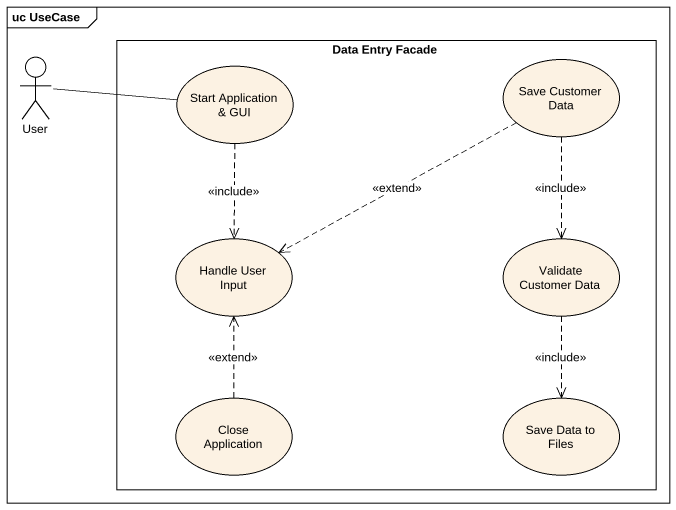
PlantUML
@startuml
mainframe uc UseCase
actor User
rectangle "Data Entry Facade" as Data_Entry_Facade {
  usecase "Save Customer Data" as Save_Customer_Data
  usecase "Start Application & GUI" as Start_Application_GUI
  usecase "Handle User Input" as Handle_User_Input
  usecase "Validate Customer Data" as Validate_Customer_Data
  usecase "Close Application" as Close_Application
  usecase "Save Data to Files" as Save_Data_to_Files
}
User -right- Start_Application_GUI
Save_Customer_Data .left.> Handle_User_Input : <<extend>>
Save_Customer_Data ..> Validate_Customer_Data : <<include>>
Start_Application_GUI ..> Handle_User_Input : <<include>>
Validate_Customer_Data ..> Save_Data_to_Files : <<include>>
Close_Application .up.> Handle_User_Input : <<extend>>
@enduml
